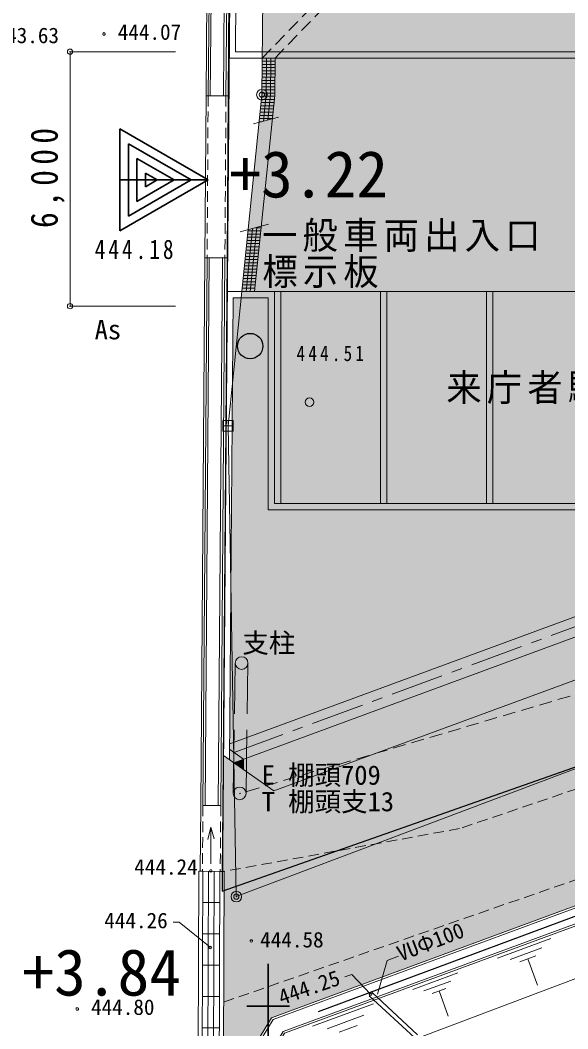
# Model space of a CAD drawing. Units: millimetres at full size; details may follow other scales. Extents: x -95576 to 124839, y -71355 to 87778.
# Drawn here: x -46266 to -33348, y -46779 to -22997 of the extents above; entities that cross this region are included whole.
import ezdxf
from ezdxf.enums import TextEntityAlignment as Align

# ---------------------------------------------------------------- set-up
doc = ezdxf.new("R2010")
doc.units = ezdxf.units.MM
doc.header["$LTSCALE"] = 250
doc.header["$PDMODE"] = 32
doc.header["$PDSIZE"] = 125
for name, pattern in [('CHAIN1', [8, 5, -1, 1, -1]), ('DASHED', [7.5, 6, -1.5]), ('DASHED1', [1.8, 1.2, -0.6]), ('USER3', [1.5, 1, -0.5])]:
    doc.linetypes.add(name, pattern=pattern)
for name, color, linetype, lineweight in [('0-1_極細線', 7, 'Continuous', 13), ('0-4_太線', 7, 'Continuous', 13), ('0-6_0-6___', 7, 'Continuous', 13), ('0-C_S-BGD-HTXT', 5, 'Continuous', 13), ('1-8_ﾊｯﾁﾝｸﾞ', 1, 'Continuous', 18), ('6-4_太線', 2, 'Continuous', 35), ('6-D_文字', 7, 'Continuous', 9), ('6-E_寸法', 4, 'Continuous', 9), ('7-1_敷地外要素', 4, 'Continuous', 9), ('7-A', 4, 'CHAIN1', 9), ('8-1_家具備品', 4, 'Continuous', 9), ('9-C_排水管', 51, 'Continuous', 25), ('E-3', 3, 'Continuous', 25)]:
    doc.layers.add(name, color=color, linetype=linetype, lineweight=lineweight)
doc.styles.add('ＭＳ ゴシック', font='')
doc.styles.get('ＭＳ ゴシック').set_extended_font_data('MS Gothic')

msp = doc.modelspace()

# ---------------------------------------------------------------- linework, layer by layer
at = {"layer": '0-1_極細線'}
msp.add_lwpolyline([(-37840.8, -45958), (-37612.1, -45168.3), (-37340.5, -45063.4)], dxfattribs=at)
at = {"layer": '0-4_太線'}
for p, q in [((-41795.6, -14930.4), (-41881.8, -24778.3)), ((-41745.6, -14930.8), (-41831.8, -24778.7)), ((-41781.8, -24779), (-41695.6, -14931.3)), ((-41385.7, -14933.9), (-41471.9, -24781.4)), ((-41325.7, -14934.4), (-41411.9, -24781.9)), ((-41275.7, -14934.9), (-41361.9, -24782.2)), ((-41881.8, -24778.3), (-41906.6, -28597.9)), ((-41881.8, -24778.3), (-41361.9, -24782.2)), ((-41361.9, -24782.2), (-41386.7, -28601.6)), ((-41906.6, -28597.9), (-42003.5, -41513)), ((-41856.6, -28598.3), (-41953.5, -41513.4)), ((-41906.6, -28597.9), (-41386.7, -28601.6)), ((-41806.6, -28598.6), (-41903.5, -41513.9)), ((-41593.5, -41516.3), (-41496.7, -28600.8)), ((-41436.7, -28601.2), (-41533.5, -41516.9)), ((-41386.7, -28601.6), (-41483.5, -41517.3)), ((-42003.5, -41513), (-42017.3, -43063.7)), ((-41533.5, -41516.9), (-41953.5, -41513.4)), ((-41483.5, -41517.3), (-41497.3, -43065.8)), ((-41766.9, -42887.6), (-41768.5, -42021)), ((-42074.2, -48268.2), (-42053.8, -43063.6)), ((-41953.8, -43064), (-42053.8, -43063.6)), ((-41974.1, -48231.5), (-41953.8, -43064)), ((-41840.5, -48182.7), (-41820.4, -43064.5)), ((-41707, -48133.9), (-41687.1, -43065)), ((-41553.8, -43065.6), (-41453.8, -43066)), ((-41473.3, -48048.5), (-41453.8, -43066)), ((-41556.7, -43803.8), (-41956.7, -43802.2)), ((-41559.6, -44542), (-41959.6, -44540.4)), ((-33752.5, -44650.5), (-35008.3, -45113.1)), ((-33958.4, -44865.9), (-34711.8, -45143.5)), ((-34101.5, -45058.2), (-34478.2, -45197)), ((-34289.8, -45127.6), (-34061.1, -45748.6)), ((-41562.5, -45280.2), (-41962.5, -45278.7)), ((-35939.9, -45456.4), (-37002.8, -45847.9)), ((-36109.6, -45651.2), (-36747.3, -45886.1)), ((-36226.1, -45826.4), (-36544.9, -45943.9)), ((-36385.5, -45885.2), (-36167.1, -46477.9)), ((-41565.4, -46018.5), (-41965.4, -46016.9)), ((-37929.7, -46189.4), (-39369.6, -46719.9)), ((-38157.6, -46458.5), (-39021.5, -46776.8)), ((-41568.3, -46756.7), (-41968.3, -46755.1)), ((-38313.5, -46701.1), (-38745.5, -46860.3))]:
    msp.add_line(p, q, dxfattribs=at)
at = {"layer": '0-4_太線', "linetype": 'USER3'}
for p, q in [((-41831.8, -24778.7), (-41856.6, -28598.3)), ((-41411.9, -24781.9), (-41436.7, -28601.2)), ((-41953.5, -41513.4), (-41967.3, -43063.9)), ((-41533.5, -41516.9), (-41547.3, -43065.6))]:
    msp.add_line(p, q, dxfattribs=at)
at = {"layer": '0-4_太線', "linetype": 'DASHED'}
for p, q in [((-41238.5, -41225.9), (-41192.2, -38153.9)), ((-40938.5, -41230.4), (-40892.2, -38158.4)), ((-38034.9, -45998.6), (-36958.4, -46992)), ((-37967.1, -45925.1), (-36890.6, -46918.5))]:
    msp.add_line(p, q, dxfattribs=at)
at = {"layer": '0-4_太線', "linetype": 'USER3'}
for points in [[(-11338.1, -33279.7), (-18437.3, -35964.2), (-27433.2, -39187.4), (-35901.4, -42057.7), (-41453.8, -43066)], [(-41465.9, -46149.7), (-28804.6, -41746.9), (-11369.3, -35358.9)]]:
    msp.add_lwpolyline(points, dxfattribs=at)
at = {"layer": '0-4_太線'}
for points in [[(-41344, -48179.5), (-40335.6, -46516.3), (-23307.3, -40242.6), (-10149, -35437.4)], [(-41322, -48239.7), (-40301.9, -46557.2), (-23290, -40289.6), (-10131.9, -35484.4)], [(-41168.1, -48660.8), (-40066.1, -46843.3), (-23169.5, -40618.2), (-10011.8, -35813.1)], [(-41146.1, -48721), (-40032.4, -46884.2), (-23152.3, -40665.1), (-9994.7, -35860.1)], [(-23262.7, -40708.6), (-16212.2, -38471.2), (-11141.6, -37023.5), (-10379.6, -37501.5), (-9558.5, -41468.5), (-10416.6, -41771), (-11372, -38117.5), (-19645.4, -40569), (-30367.1, -44539.8), (-37135.7, -47096.2), (-38444.8, -48657.9), (-37889, -50362.9)], [(-41840.7, -42316.4), (-41768.5, -42021), (-41688.7, -42302.6)], [(-41953.8, -43064), (-41553.8, -43065.6), (-41573.5, -48085.1)]]:
    msp.add_lwpolyline(points, dxfattribs=at)
for centre in [(-41042.2, -38156.1), (-41088.5, -41228.2)]:
    msp.add_circle(centre, 150, dxfattribs=at)
at = {"layer": '0-6_0-6___'}
for points in [[(-41785.1, -44855.8), (-42514.4, -44267.2), (-42656.5, -44267.2)], [(-38001, -45961.9), (-38442.8, -45495.2), (-38609.4, -45553.5)]]:
    msp.add_lwpolyline(points, dxfattribs=at)
for centre, start, end in [((-44289.4, -23320.5), 0, 180), ((-44289.4, -23320.5), 179.99898, 0.00102), ((-41767.4, -43058.9), 359.99898, 180.00102), ((-41767.4, -43058.9), 180, 360), ((-40813, -44709.1), 359.99898, 180.00102), ((-40813, -44709.1), 180, 360), ((-41786.2, -44863.4), 359.99898, 180.00102), ((-41786.2, -44863.4), 180, 360), ((-38001, -45961.9), 359.99898, 180.00102), ((-38001, -45961.9), 180, 360), ((-44918.8, -46310.5), 359.99908, 180.00092), ((-44918.8, -46310.5), 179.99908, 0.00092)]:
    msp.add_arc(centre, 30, start, end, dxfattribs=at)
at = {"layer": '0-C_S-BGD-HTXT'}
for p, q in [((-41488.2, -32563.2), (-41238.2, -32563.2)), ((-41363.2, -32688.2), (-41363.2, -32438.2))]:
    msp.add_line(p, q, dxfattribs=at)
msp.add_lwpolyline([(-41488.2, -32688.2), (-41238.2, -32688.2), (-41238.2, -32438.2), (-41488.2, -32438.2)], close=True, dxfattribs=at)
at = {"layer": '0-C_S-BGD-HTXT', "color": 6}
for centre in [(-40562.8, -24754.1), (-41167.4, -43661.5)]:
    msp.add_circle(centre, 125, dxfattribs=at)
for p in [(-40562.8, -24754.1), (-41167.4, -43661.5)]:
    msp.add_point(p, dxfattribs=at)
at = {"layer": '1-8_ﾊｯﾁﾝｸﾞ'}
for p, q in [((-40438.2, -12554.8), (-40562.8, -24754.1)), ((-40562.8, -24754.1), (-41363.2, -32563.2)), ((-41167.4, -43661.5), (-2353.6, -29034.1)), ((-41363.2, -32563.2), (-41167.4, -43661.5))]:
    msp.add_line(p, q, dxfattribs=at)
at = {"layer": '6-4_太線'}
for p, q in [((-43913.3, -25562.1), (-43913.3, -27962.1)), ((-41834.8, -26762.1), (-43913.3, -25562.1)), ((-42234.8, -26762.1), (-43713.3, -25908.5)), ((-43713.3, -25908.5), (-43713.3, -27615.7)), ((-42634.8, -26762.1), (-43513.3, -26254.9)), ((-43513.3, -26254.9), (-43513.3, -27269.3)), ((-43034.8, -26762.1), (-43313.3, -26601.3)), ((-43313.3, -26601.3), (-43313.3, -26922.9)), ((-43913.3, -27962.1), (-41834.8, -26762.1)), ((-43713.3, -27615.7), (-42234.8, -26762.1)), ((-43513.3, -27269.3), (-42634.8, -26762.1)), ((-43313.3, -26922.9), (-43034.8, -26762.1))]:
    msp.add_line(p, q, dxfattribs=at)
at = {"layer": '6-D_文字', "color": 4}
for p, q in [((-40640.7, 42613), (-41188, -23740.6)), ((-41188, -23740.6), (-21509.7, -23740.6)), ((-41344, -23890.6), (-21509.7, -23890.6)), ((-26086, -29390.6), (-41395.2, -29390.6)), ((-40268.3, -34390.6), (-40268.3, -29390.6)), ((-40118.3, -34390.6), (-40118.3, -29390.6)), ((-37768.3, -34390.6), (-37768.3, -29390.6)), ((-37618.3, -34390.6), (-37618.3, -29390.6)), ((-35268.3, -34390.6), (-35268.3, -29390.6)), ((-35118.3, -34390.6), (-35118.3, -29390.6)), ((-41243.7, -29540.6), (-41325.4, -40436.4)), ((-41243.7, -29540.6), (-40418.3, -29540.6)), ((-40418.3, -29540.6), (-40418.3, -34540.6)), ((-26768.3, -34390.6), (-40268.3, -34390.6)), ((-26618.3, -34540.6), (-40418.3, -34540.6)), ((-41000.7, -40420.4), (-41323.5, -40193.1))]:
    msp.add_line(p, q, dxfattribs=at)
at = {"layer": '6-D_文字', "color": 2, "lineweight": 35}
for p, q in [((-41834.8, -26762.1), (-43913.3, -26762.1)), ((-40416.1, -45247.4), (-40416.1, -58282.6)), ((-40916.1, -46247.4), (-39916.1, -46247.4))]:
    msp.add_line(p, q, dxfattribs=at)
at = {"layer": '6-D_文字', "lineweight": 18}
for p, q in [((-41322.5, -40059.4), (-25511.2, -34234.1)), ((-41228, -40504.2), (-25356.3, -34656.6)), ((-40284.7, -41169), (-25029.1, -35548.5)), ((-41472.9, -40332.6), (-41439.6, -36614.3)), ((-40284.7, -41169), (-41472.9, -40332.6)), ((-41000.7, -40420.4), (-41000.7, -40665))]:
    msp.add_line(p, q, dxfattribs=at)
at = {"layer": '6-D_文字', "color": 3, "lineweight": 25}
msp.add_circle((-40840.5, -30681), 300, dxfattribs=at)
at = {"layer": '6-D_文字', "color": 4}
msp.add_circle((-39440, -32004.1), 100, dxfattribs=at)
at = {"layer": '6-E_寸法'}
for p, q in [((-45088.8, -23740.6), (-42605.3, -23740.6)), ((-45088.8, -29740.6), (-45088.8, -23740.6)), ((-45088.8, -29740.6), (-42605.3, -29740.6))]:
    msp.add_line(p, q, dxfattribs=at)
at = {"layer": '6-E_寸法', "color": 2}
for p in [(-45088.8, -23740.6), (-45088.8, -29740.6)]:
    msp.add_point(p, dxfattribs=at)
at = {"layer": '7-1_敷地外要素', "linetype": 'DASHED1'}
for p, q in [((-40554, -23890.6), (-38475.2, -21740.6)), ((-40253.9, -23890.6), (-38175.2, -21740.6))]:
    msp.add_line(p, q, dxfattribs=at)
at = {"layer": '7-1_敷地外要素'}
for p, q in [((-40554.7, -23965.6), (-40254.7, -23965.6)), ((-40453.9, -23888.6), (-40462.8, -24759.7)), ((-40353.9, -23889.6), (-40362.9, -24765.4)), ((-40253.9, -23890.6), (-40262.9, -24771)), ((-40557, -24190.6), (-40257, -24190.6)), ((-40556.2, -24115.6), (-40256.2, -24115.6)), ((-40555.5, -24040.6), (-40255.5, -24040.6)), ((-40560.1, -24490.6), (-40260.1, -24490.6)), ((-40559.3, -24415.6), (-40259.3, -24415.6)), ((-40558.5, -24340.6), (-40258.5, -24340.6)), ((-40557.8, -24265.6), (-40257.8, -24265.6)), ((-40562.4, -24715.6), (-40262.4, -24715.6)), ((-40561.6, -24640.6), (-40261.6, -24640.6)), ((-40560.8, -24565.6), (-40260.8, -24565.6)), ((-40262.9, -24771), (-40736.5, -29390.6)), ((-40581.9, -24940.6), (-40280.3, -24940.6)), ((-40574.2, -24865.6), (-40272.6, -24865.6)), ((-40562.8, -24790.6), (-40264.9, -24790.6)), ((-40462.8, -24759.7), (-40526.1, -25377.1)), ((-40362.9, -24765.4), (-40422.7, -25349.4)), ((-40605, -25165.6), (-40303.4, -25165.6)), ((-40597.3, -25090.6), (-40295.7, -25090.6)), ((-40589.6, -25015.6), (-40288, -25015.6)), ((-40764.5, -25441), (-40173.3, -25282.5)), ((-40628, -25390.6), (-40576.6, -25390.6)), ((-40620.3, -25315.6), (-40318.8, -25315.6)), ((-40612.6, -25240.6), (-40311.1, -25240.6)), ((-41073.2, -27987.5), (-40411, -27810)), ((-40785.8, -27910.5), (-40937.5, -29390.6)), ((-40598.1, -28040.6), (-40899.7, -28040.6)), ((-40590.4, -27965.6), (-40892, -27965.6)), ((-40682.4, -27882.8), (-40837, -29390.6)), ((-40582.7, -27890.6), (-40711.7, -27890.6)), ((-40621.1, -28265.6), (-40922.7, -28265.6)), ((-40613.5, -28190.6), (-40915, -28190.6)), ((-40605.8, -28115.6), (-40907.3, -28115.6)), ((-40644.2, -28490.6), (-40945.8, -28490.6)), ((-40636.5, -28415.6), (-40938.1, -28415.6)), ((-40628.8, -28340.6), (-40930.4, -28340.6)), ((-40667.3, -28715.6), (-40968.8, -28715.6)), ((-40659.6, -28640.6), (-40961.2, -28640.6)), ((-40651.9, -28565.6), (-40953.5, -28565.6)), ((-40690.3, -28940.6), (-40991.9, -28940.6)), ((-40682.6, -28865.6), (-40984.2, -28865.6)), ((-40675, -28790.6), (-40976.5, -28790.6)), ((-40721.1, -29240.6), (-41022.7, -29240.6)), ((-40713.4, -29165.6), (-41015, -29165.6)), ((-40705.7, -29090.6), (-41007.3, -29090.6)), ((-40698, -29015.6), (-40999.6, -29015.6)), ((-40728.8, -29315.6), (-41030.3, -29315.6))]:
    msp.add_line(p, q, dxfattribs=at)
at = {"layer": '7-A'}
msp.add_lwpolyline([(-41244.8, -40270.5), (-25433.7, -34445.3), (-12292.9, -29646.5)], dxfattribs=at)
at = {"layer": '8-1_家具備品', "linetype": 'DASHED1'}
msp.add_lwpolyline([(50775.1, -8211.5), (19296.9, -20654.9), (-14302.5, -33330.6), (-41102.7, -41234.7)], dxfattribs=at)
at = {"layer": '9-C_排水管', "color": 9}
for points in [[(-38175.2, 45384.6), (-40521.8, -20740.6), (-40554, -23890.6)], [(-40554, -23890.6), (-38175.2, -21740.6), (-38175.2, 45384.6)], [(49792.6, -12885.5), (-30208.1, -37468), (-40284.7, -41169)], [(-40284.7, -41169), (46596.3, -14058), (49792.6, -12885.5)], [(-40284.7, -41169), (-20111.9, -39075.7), (46596.3, -14058)], [(-40554, -23890.6), (-38175.2, -21740.6), (-21509.7, -23890.6), (-21509.7, -21740.6)], [(-40418.3, -29540.6), (-40554, -23890.6), (-40562.8, -24754.1)], [(-40418.3, -29540.6), (-21509.7, -23890.6), (-40554, -23890.6)], [(-40418.3, -29540.6), (-21509.7, -31390.6), (-21509.7, -23890.6)], [(-40562.8, -24754.1), (-41053.4, -29540.6), (-40418.3, -29540.6)], [(-40418.3, -29540.6), (-40418.3, -34540.6), (-26618.3, -34540.6)], [(-40418.3, -29540.6), (-26618.3, -34540.6), (-26618.3, -31390.6)], [(-40418.3, -29540.6), (-26618.3, -31390.6), (-21509.7, -31390.6)], [(-40284.7, -41169), (-37723.8, -45554.1), (-20111.9, -39075.7)], [(-41472.9, -40332.6), (-41473.3, -48048.5), (-41401.5, -48022.2)], [(-41472.9, -40332.6), (-41401.5, -48022.2), (-41344, -48179.5)], [(-41472.9, -40332.6), (-41344, -48179.5), (-40335.6, -46516.3)], [(-41472.9, -40332.6), (-40335.6, -46516.3), (-38215.5, -45735.3)], [(-41472.9, -40332.6), (-38215.5, -45735.3), (-37723.8, -45554.1)], [(-40284.7, -41169), (-41472.9, -40332.6), (-37723.8, -45554.1)]]:
    msp.add_solid(points, dxfattribs=at)
at = {"layer": '9-C_排水管', "color": 81}
for points in [[(-41000.7, -40420.4), (36520, -12610.8), (43225.5, -10195.6)], [(43225.5, -10195.6), (-20102.1, -32736.6), (-41000.7, -40420.4)], [(-41000.7, -40420.4), (-40284.7, -41169), (43228.7, -10204.1)], [(-40284.7, -41169), (43228.7, -10204.1), (43228.7, -10204.1)], [(-40284.7, -41169), (11503.2, -22061.8), (14442, -20877.6), (14499.8, -20953.4)], [(-40284.7, -41169), (803.3, -26035.8), (-3039, -27427.1), (-2347.1, -27171.9)], [(-40418.3, -29540.6), (-41243.7, -29540.6), (-41322.5, -40059.4)], [(-40418.3, -34540.6), (-40418.3, -29540.6), (-41322.5, -40059.4)], [(-40418.3, -34540.6), (-41322.5, -40059.4), (-31839.3, -36565.5)], [(-26618.3, -34540.6), (-40418.3, -34540.6), (-31839.3, -36565.5)], [(-41000.7, -40420.4), (-41227.6, -40504), (-41000.7, -40665), (-41227.6, -40505.2)], [(-41000.7, -40420.4), (-41000.7, -40665), (-40284.7, -41169)]]:
    msp.add_solid(points, dxfattribs=at)
at = {"layer": '9-C_排水管', "color": 7}
for points in [[(-7470, -28080.1), (-7470, -27639), (-41000.7, -40420.4), (-17206, -31201.1)], [(-7470, -28080.1), (-41000.7, -40420.4), (-13728.5, -30381.6)], [(-7470, -28080.1), (-40925.9, -40393.6), (-12317.6, -29893.7)], [(-17206, -31201.1), (-40918.6, -39910.6), (-14783.9, -30318.8)], [(-41000.7, -40420.4), (-40918.6, -39910.6), (-17206, -31201.1)], [(-17206, -31201.1), (-17581.8, -31338.3), (-40918.6, -39910.6)], [(-32070.4, -36650.7), (-32061.1, -36657), (-40918.6, -39910.6)], [(-40918.6, -39910.6), (-41322.5, -40059.4), (-41323.5, -40193.1)], [(-41323.5, -40193.1), (-41227.4, -40260.8), (-40918.6, -39910.6)], [(-40918.6, -39910.6), (-41227.4, -40260.8), (-41000.7, -40420.4)], [(-41323.5, -40193.1), (-41325.4, -40436.4), (-41228, -40504.2)], [(-41323.5, -40193.1), (-41228, -40504.2), (-41000.7, -40420.4)]]:
    msp.add_solid(points, dxfattribs=at)
at = {"layer": '9-C_排水管', "color": 214}
msp.add_solid([(-16777.8, -32535.2), (-30208.1, -37457.7), (-40284.7, -41169)], dxfattribs=at)
at = {"layer": 'E-3'}
for p, q in [((-40750, 47550.1), (-41501.2, -43532.1)), ((-41501.2, -43532.1), (-9634.5, -32335))]:
    msp.add_line(p, q, dxfattribs=at)
msp.add_lwpolyline([(-39228.6, -46373.7), (11532.8, -27517.9), (48578.9, -13756.7)], dxfattribs=at)

# ---------------------------------------------------------------- texts
at = {"layer": '0-1_極細線', "style": 'ＭＳ ゴシック'}
for s, p in [('As', (-44508.9, -30658.5)), ('支柱', (-41026, -38048.5)), ('E 棚頭709', (-40568.8, -41161.7)), ('T 棚頭支13', (-40568.8, -41786.7))]:
    msp.add_text(s, height=458.2, dxfattribs=at).set_placement(p, align=Align.BOTTOM_LEFT)
msp.add_text('VUΦ100', height=366.6, rotation=21.105, dxfattribs=at).set_placement((-37250.5, -45296.7), align=Align.BOTTOM_LEFT)
at = {"layer": '0-6_0-6___', "style": 'ＭＳ ゴシック'}
for s, p in [('443.63', (-46846, -23648.6)), ('444.07', (-43964.4, -23570.5)), ('444.24', (-43574.9, -43253.4)), ('444.26', (-44281.5, -44517.2)), ('444.58', (-40604.6, -44969.9)), ('444.80', (-44593.8, -46560.5))]:
    msp.add_text(s, height=366.6, dxfattribs=at).set_placement(p, align=Align.BOTTOM_LEFT)
msp.add_text('444.25', height=366.6, rotation=19.29, dxfattribs=at).set_placement((-40060.6, -46326.3), align=Align.BOTTOM_LEFT)
at = {"layer": '6-D_文字', "color": 1, "style": 'ＭＳ ゴシック'}
for s, p in [('+3.22', (-41331.1, -27507)), ('+3.84', (-46213.4, -46325.1))]:
    msp.add_text(s, height=1100, dxfattribs=at).set_placement(p, align=Align.BOTTOM_LEFT)
at = {"layer": '6-D_文字', "char_height": 641.5, "attachment_point": 7, "style": 'ＭＳ ゴシック'}
for s, insert in [('\\T1.15;\\W0.95;一般車両出入口', (-40560.6, -28460.9)), ('\\T1.15;\\W0.95;標示板', (-40553.3, -29313.5)), ('\\T1.15;\\W0.95;来庁者駐車場', (-36214.1, -32051.6))]:
    msp.add_mtext(s, dxfattribs=dict(at, insert=insert))
at = {"layer": '6-D_文字', "color": 4, "attachment_point": 7, "style": 'ＭＳ ゴシック'}
for s, insert, char_height in [('\\T1.29;\\W0.8;444.18', (-44506.4, -28635.4), 458.2), ('\\T1.39;\\W0.8;444.51', (-39745.2, -31040.1), 366.6)]:
    msp.add_mtext(s, dxfattribs=dict(at, insert=insert, char_height=char_height))
at = {"layer": '6-E_寸法', "color": 7, "insert": (-45213.8, -27896.9), "char_height": 641.5, "attachment_point": 7, "rotation": 90, "style": 'ＭＳ ゴシック'}
msp.add_mtext('\\T1.34;\\W0.85;6,000', dxfattribs=at)

doc.saveas('drawing.dxf')
